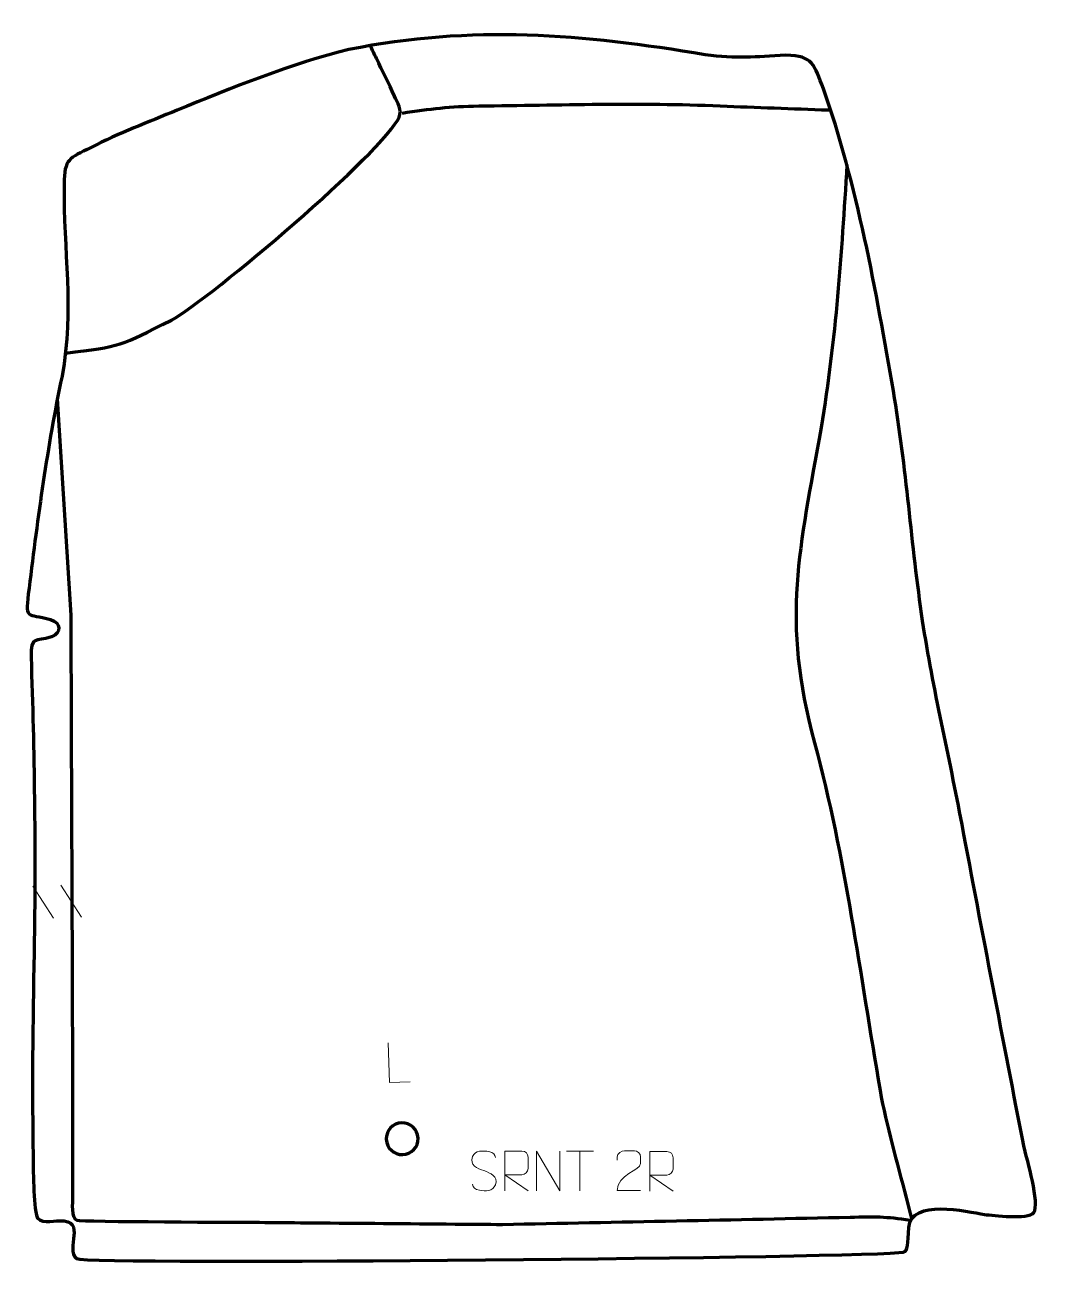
# Model space of a CAD drawing. Header units: millimetres. Extents: x -705 to -66, y 10 to 790.
import ezdxf

# ---------------------------------------------------------------- set-up
doc = ezdxf.new("R2010")
doc.units = ezdxf.units.MM
doc.header["$MEASUREMENT"] = 0
doc.layers.add('layer 2', color=7, linetype='Continuous')
doc.layers.add('layer 3', color=7, linetype='Continuous')

msp = doc.modelspace()

# ---------------------------------------------------------------- linework, layer by layer
at = {"layer": 'layer 2', "color": 142, "lineweight": 158}
for points, knots in [([(-678.9804, 583.8871), (-643.9314, 588.0946), (-644.1804, 588.4251), (-612.3373, 604.7306), (-612.3373, 604.7306), (-588.0152, 617.6251), (-478.1541, 711.355), (-469.015, 732.3697), (-469.015, 732.3697), (-467.0669, 736.8493), (-470.0261, 741.2076), (-472.0285, 745.6036), (-472.0285, 745.6036), (-475.6405, 753.5334), (-479.5539, 761.2723), (-483.2873, 769.1329), (-483.2873, 769.1329), (-484.572, 771.8689), (-485.8565, 774.605), (-487.141, 777.3412)], [0, 0, 0, 0, 0.16666667, 0.16666667, 0.16666667, 0.16666667, 0.33333333, 0.33333333, 0.33333333, 0.33333333, 0.5, 0.5, 0.5, 0.5, 0.66666667, 0.66666667, 0.66666667, 0.66666667, 1, 1, 1, 1]), ([(-467.2325, 734.9302), (-449.5124, 737.4685), (-436.9557, 739.191), (-418.8401, 739.372), (-418.8401, 739.372), (-367.8566, 739.9582), (-318.0478, 741.6424), (-266.987, 739.4184), (-266.987, 739.4184), (-244.3627, 738.433), (-221.7113, 737.6848), (-199.0795, 736.8634), (-199.0795, 736.8634), (-199.0795, 736.8634), (-197.5709, 736.8086), (-197.5709, 736.8086)], [0, 0, 0, 0, 0.2, 0.2, 0.2, 0.2, 0.4, 0.4, 0.4, 0.4, 0.6, 0.6, 0.6, 0.6, 1, 1, 1, 1]), ([(-187.339, 702.2951), (-190.8276, 645.8035), (-194.104, 593.2343), (-203.6254, 537.2006), (-203.6254, 537.2006), (-216.9893, 460.6054), (-229.0828, 416.7828), (-207.6313, 338.7401), (-207.6313, 338.7401), (-188.2157, 266.1017), (-179.2491, 193.9174), (-166.4475, 120.206), (-166.4475, 120.206), (-162.6041, 98.0763), (-155.5756, 74.8289), (-150.08, 52.7973), (-150.08, 52.7973), (-148.9863, 48.4126), (-147.8926, 44.028), (-146.7989, 39.6433)], [0, 0, 0, 0, 0.16666667, 0.16666667, 0.16666667, 0.16666667, 0.33333333, 0.33333333, 0.33333333, 0.33333333, 0.5, 0.5, 0.5, 0.5, 0.66666667, 0.66666667, 0.66666667, 0.66666667, 1, 1, 1, 1]), ([(-147.5285, 38.4238), (-162.7684, 40.8921), (-170.0458, 40.6688), (-185.2743, 40.3349), (-185.2743, 40.3349), (-258.1663, 38.7365), (-331.0676, 37.2826), (-403.9621, 35.7679), (-403.9621, 35.7679), (-413.9369, 35.8534), (-423.9117, 35.9389), (-433.8865, 36.0244), (-433.8865, 36.0244), (-463.8109, 36.281), (-493.7354, 36.5374), (-523.6597, 36.7939), (-523.6597, 36.7939), (-533.6345, 36.8795), (-543.6094, 36.9649), (-553.5842, 37.0505), (-553.5842, 37.0505), (-566.3297, 37.1542), (-669.6116, 37.4879), (-671.5394, 38.3471), (-671.5394, 38.3471), (-675.5537, 40.1362), (-674.2664, 49.533), (-674.2652, 53.5858), (-674.2652, 53.5858), (-674.2335, 161.8767), (-674.9335, 270.3059), (-675.2593, 378.6121), (-675.2593, 378.6121), (-675.2998, 392.0923), (-675.3405, 405.5726), (-675.3815, 419.0527), (-675.3815, 419.0527), (-675.3815, 419.0527), (-683.9992, 555.2645), (-683.9992, 555.2645)], [0, 0, 0, 0, 0.09090909, 0.09090909, 0.09090909, 0.09090909, 0.18181818, 0.18181818, 0.18181818, 0.18181818, 0.27272727, 0.27272727, 0.27272727, 0.27272727, 0.36363636, 0.36363636, 0.36363636, 0.36363636, 0.45454545, 0.45454545, 0.45454545, 0.45454545, 0.54545455, 0.54545455, 0.54545455, 0.54545455, 0.63636364, 0.63636364, 0.63636364, 0.63636364, 0.72727273, 0.72727273, 0.72727273, 0.72727273, 0.81818182, 0.81818182, 0.81818182, 0.81818182, 1, 1, 1, 1])]:
    msp.add_open_spline(points, degree=3, knots=knots, dxfattribs=at)
at = {"layer": 'layer 2', "color": 142, "lineweight": 200}
msp.add_open_spline([(-466.7782, 79.8904), (-472.298, 79.7073), (-476.9211, 84.0337), (-477.1041, 89.5534), (-477.1041, 89.5534), (-477.2871, 95.0732), (-472.9608, 99.6963), (-467.441, 99.8794), (-467.441, 99.8794), (-461.9212, 100.0624), (-457.2981, 95.7361), (-457.1151, 90.2163), (-457.1151, 90.2163), (-456.932, 84.6965), (-461.2583, 80.0734), (-466.7782, 79.8904)], degree=3, knots=[0, 0, 0, 0, 0.2, 0.2, 0.2, 0.2, 0.4, 0.4, 0.4, 0.4, 0.6, 0.6, 0.6, 0.6, 1, 1, 1, 1], dxfattribs=at)
at = {"layer": 'layer 3', "color": 242, "lineweight": 158}
msp.add_open_spline([(-608.6805, 736.7014), (-575.5155, 750.3183), (-535.283, 766.505), (-500.6615, 774.8254), (-500.6615, 774.8254), (-423.273, 790.3941), (-353.4764, 784.3589), (-276.448, 771.5911), (-276.448, 771.5911), (-256.4898, 768.7527), (-245.3047, 770.272), (-225.8088, 771.2564), (-225.8088, 771.2564), (-208.128, 770.9547), (-208.2503, 765.3864), (-202.0801, 750.0401), (-202.0801, 750.0401), (-180.9948, 690.688), (-168.8296, 622.3456), (-158.0626, 560.172), (-158.0626, 560.172), (-149.8725, 511.9077), (-146.804, 463.6463), (-139.6875, 415.5271), (-139.6875, 415.5271), (-133.1809, 372.8896), (-122.8851, 330.0285), (-114.8684, 287.4729), (-114.8684, 287.4729), (-102.1091, 219.7422), (-89.0382, 152.0705), (-75.8254, 84.4269), (-75.8254, 84.4269), (-74.0623, 77.1235), (-65.7237, 48.7867), (-69.8019, 43.4602), (-69.8019, 43.4602), (-73.3366, 38.8435), (-95.2905, 41.647), (-100.752, 42.1849), (-100.752, 42.1849), (-111.9996, 44.2377), (-147.0392, 52.322), (-148.4291, 33.9968), (-148.4291, 33.9968), (-149.2189, 23.5833), (-148.7487, 19.2473), (-151.8177, 18.5515), (-151.8177, 18.5515), (-166.9366, 15.1239), (-664.3041, 10.3286), (-672.0508, 14.4783), (-672.0508, 14.4783), (-679.3622, 20.3463), (-665.4502, 38.9312), (-682.5262, 38.2632), (-682.5262, 38.2632), (-686.615, 38.1033), (-696.1634, 35.9515), (-697.2779, 41.7872), (-697.2779, 41.7872), (-699.2445, 52.0842), (-699.2491, 73.4831), (-699.4112, 84.3094), (-699.4112, 84.3094), (-700.0594, 127.6034), (-699.3749, 171.3119), (-698.5978, 214.6252), (-698.5978, 214.6252), (-697.6756, 273.9804), (-698.5474, 333.4026), (-700.6035, 392.7215), (-700.6035, 392.7215), (-701.079, 406.4398), (-697.626, 401.9845), (-687.8276, 405.5091), (-687.8276, 405.5091), (-681.0676, 407.9408), (-681.6806, 414.288), (-688.2901, 416.3825), (-688.2901, 416.3825), (-703.5849, 420.6234), (-704.5472, 415.1285), (-701.902, 436.0868), (-701.902, 436.0868), (-696.2738, 481.4503), (-690.5534, 524.5519), (-681.1418, 569.3904), (-681.1418, 569.3904), (-673.3043, 611.5799), (-680.4128, 648.3466), (-679.8356, 690.1884), (-679.8356, 690.1884), (-679.6148, 706.2024), (-676.8916, 706.2059), (-662.8248, 713.2952), (-662.8248, 713.2952), (-645.2375, 722.1588), (-626.8622, 729.1916), (-608.6805, 736.7014)], degree=3, knots=[0, 0, 0, 0, 0.03846154, 0.03846154, 0.03846154, 0.03846154, 0.07692308, 0.07692308, 0.07692308, 0.07692308, 0.11538462, 0.11538462, 0.11538462, 0.11538462, 0.15384615, 0.15384615, 0.15384615, 0.15384615, 0.19230769, 0.19230769, 0.19230769, 0.19230769, 0.23076923, 0.23076923, 0.23076923, 0.23076923, 0.26923077, 0.26923077, 0.26923077, 0.26923077, 0.30769231, 0.30769231, 0.30769231, 0.30769231, 0.34615385, 0.34615385, 0.34615385, 0.34615385, 0.38461538, 0.38461538, 0.38461538, 0.38461538, 0.42307692, 0.42307692, 0.42307692, 0.42307692, 0.46153846, 0.46153846, 0.46153846, 0.46153846, 0.5, 0.5, 0.5, 0.5, 0.53846154, 0.53846154, 0.53846154, 0.53846154, 0.57692308, 0.57692308, 0.57692308, 0.57692308, 0.61538462, 0.61538462, 0.61538462, 0.61538462, 0.65384615, 0.65384615, 0.65384615, 0.65384615, 0.69230769, 0.69230769, 0.69230769, 0.69230769, 0.73076923, 0.73076923, 0.73076923, 0.73076923, 0.76923077, 0.76923077, 0.76923077, 0.76923077, 0.80769231, 0.80769231, 0.80769231, 0.80769231, 0.84615385, 0.84615385, 0.84615385, 0.84615385, 0.88461538, 0.88461538, 0.88461538, 0.88461538, 0.92307692, 0.92307692, 0.92307692, 0.92307692, 1, 1, 1, 1], dxfattribs=at)
at = {"layer": 'layer 3', "color": 250, "lineweight": 9}
for points in [[(-699.576, 248.6507), (-699.576, 248.6507), (-686.5376, 228.5275), (-686.5376, 228.5275)], [(-681.8558, 249.2383), (-681.8558, 249.2383), (-668.8174, 229.1151), (-668.8174, 229.1151)], [(-363.7529, 82.0842), (-363.7529, 82.0842), (-346.7657, 82.0842), (-346.7657, 82.0842)], [(-355.2591, 57.1542), (-355.2591, 57.1542), (-355.2591, 82.1077), (-355.2591, 82.1077)]]:
    msp.add_open_spline(points, degree=3, dxfattribs=at)
for points, knots in [([(-462.1126, 125.6947), (-462.1126, 125.6947), (-475.0546, 125.2655), (-475.0546, 125.2655), (-475.0546, 125.2655), (-475.0546, 125.2655), (-475.8817, 150.2054), (-475.8817, 150.2054)], [0, 0, 0, 0, 0.33333333, 0.33333333, 0.33333333, 0.33333333, 1, 1, 1, 1]), ([(-415.6843, 69.8048), (-419.9326, 71.2752), (-424.8407, 73.071), (-422.8356, 78.5913), (-422.8356, 78.5913), (-421.3321, 82.7312), (-416.1185, 82.3427), (-412.5149, 81.7416), (-412.5149, 81.7416), (-409.6543, 81.2644), (-408.7896, 80.0512), (-408.479, 77.9671)], [0, 0, 0, 0, 0.25, 0.25, 0.25, 0.25, 0.5, 0.5, 0.5, 0.5, 1, 1, 1, 1]), ([(-402.5913, 57.1542), (-402.5913, 57.1542), (-402.5913, 82.1077), (-402.5913, 82.1077), (-402.5913, 82.1077), (-398.9965, 82.1077), (-395.401, 82.1077), (-391.8058, 82.1077), (-391.8058, 82.1077), (-389.4805, 82.07), (-387.9232, 80.58), (-387.9273, 78.2136), (-387.9273, 78.2136), (-387.9277, 76.1781), (-387.9277, 73.1187), (-387.9273, 71.0827), (-387.9273, 71.0827), (-387.9338, 69.2072), (-389.7461, 67.2654), (-391.7556, 67.2463), (-391.7556, 67.2463), (-391.7556, 67.2463), (-402.5913, 67.2463), (-402.5913, 67.2463), (-402.5913, 67.2463), (-402.5913, 67.2463), (-387.9366, 57.1542), (-387.9366, 57.1542)], [0, 0, 0, 0, 0.125, 0.125, 0.125, 0.125, 0.25, 0.25, 0.25, 0.25, 0.375, 0.375, 0.375, 0.375, 0.5, 0.5, 0.5, 0.5, 0.625, 0.625, 0.625, 0.625, 0.75, 0.75, 0.75, 0.75, 1, 1, 1, 1]), ([(-382.5867, 57.1542), (-382.5867, 57.1542), (-382.5867, 82.1077), (-382.5867, 82.1077), (-382.5867, 82.1077), (-382.5867, 82.1077), (-367.9319, 57.1542), (-367.9319, 57.1542), (-367.9319, 57.1542), (-367.9319, 57.1542), (-367.9319, 82.1077), (-367.9319, 82.1077)], [0, 0, 0, 0, 0.25, 0.25, 0.25, 0.25, 0.5, 0.5, 0.5, 0.5, 1, 1, 1, 1]), ([(-317.1257, 57.3471), (-322.0401, 57.3474), (-326.9545, 57.3474), (-331.8686, 57.3471), (-331.8686, 57.3471), (-331.8686, 67.2794), (-317.2176, 69.9206), (-317.1257, 74.2309), (-317.1257, 74.2309), (-317.126, 75.655), (-317.126, 77.0787), (-317.1257, 78.502), (-317.1257, 78.502), (-317.1426, 80.5791), (-319.2654, 82.3039), (-320.9364, 82.3212), (-320.9364, 82.3212), (-323.0096, 82.3208), (-325.0825, 82.3208), (-327.1549, 82.3212), (-327.1549, 82.3212), (-328.977, 82.3377), (-331.8017, 80.5456), (-331.8686, 78.452), (-331.8686, 78.452), (-331.8686, 78.452), (-331.8686, 76.3972), (-331.8686, 76.3972)], [0, 0, 0, 0, 0.125, 0.125, 0.125, 0.125, 0.25, 0.25, 0.25, 0.25, 0.375, 0.375, 0.375, 0.375, 0.5, 0.5, 0.5, 0.5, 0.625, 0.625, 0.625, 0.625, 0.75, 0.75, 0.75, 0.75, 1, 1, 1, 1]), ([(-311.3557, 56.8284), (-311.3557, 56.8284), (-311.3557, 81.7819), (-311.3557, 81.7819), (-311.3557, 81.7819), (-307.7609, 81.7819), (-304.1654, 81.7819), (-300.5702, 81.7819), (-300.5702, 81.7819), (-298.2449, 81.7442), (-296.6876, 80.2542), (-296.6917, 77.8878), (-296.6917, 77.8878), (-296.6921, 75.8523), (-296.6921, 72.7929), (-296.6917, 70.7569), (-296.6917, 70.7569), (-296.6982, 68.8814), (-298.5105, 66.9396), (-300.52, 66.9205), (-300.52, 66.9205), (-300.52, 66.9205), (-311.3557, 66.9205), (-311.3557, 66.9205), (-311.3557, 66.9205), (-311.3557, 66.9205), (-296.701, 56.8284), (-296.701, 56.8284)], [0, 0, 0, 0, 0.125, 0.125, 0.125, 0.125, 0.25, 0.25, 0.25, 0.25, 0.375, 0.375, 0.375, 0.375, 0.5, 0.5, 0.5, 0.5, 0.625, 0.625, 0.625, 0.625, 0.75, 0.75, 0.75, 0.75, 1, 1, 1, 1]), ([(-415.6843, 69.8047), (-411.6657, 68.158), (-406.6362, 66.2697), (-408.4702, 60.9094), (-408.4702, 60.9094), (-409.93, 56.643), (-414.8408, 56.8997), (-418.5669, 57.4544), (-418.5669, 57.4544), (-421.3169, 57.8642), (-422.5378, 59.0777), (-422.9158, 61.1899)], [0, 0, 0, 0, 0.25, 0.25, 0.25, 0.25, 0.5, 0.5, 0.5, 0.5, 1, 1, 1, 1])]:
    msp.add_open_spline(points, degree=3, knots=knots, dxfattribs=at)

doc.saveas('drawing.dxf')
